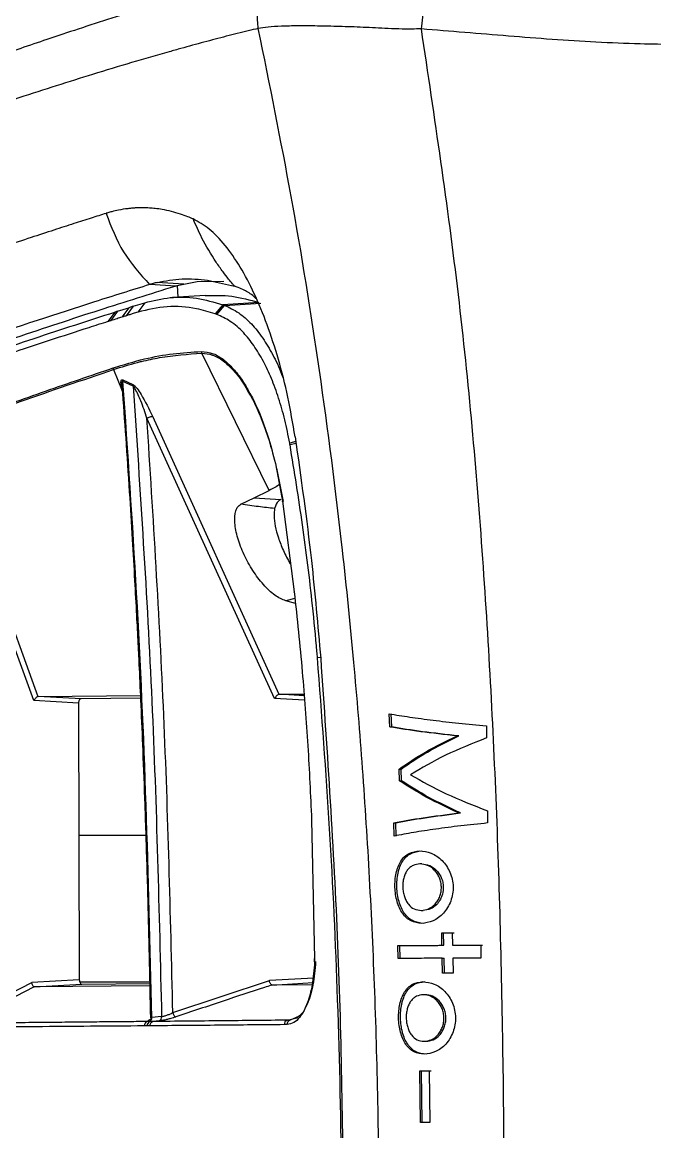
# Model space of a CAD drawing. Extents: x 939 to 1039, y 781 to 934.
# Drawn here: x 1022.748 to 1025.541, y 823.006 to 827.902 of the extents above; entities that cross this region are included whole.
import ezdxf

# ---------------------------------------------------------------- set-up
doc = ezdxf.new("R2010")
doc.units = 0
doc.header["$MEASUREMENT"] = 0
doc.layers.add('1', color=4, linetype='Continuous')

# ---------------------------------------------------------------- blocks, each defined once
blk = doc.blocks.new('Envoy')
at = {"layer": '1', "color": 3, "linetype": 'Continuous', "lineweight": 25}
for p, q in [((84.773, 27.5632), (84.6581, 27.5704)), ((84.8081, 27.5719), (84.6904, 27.5792)), ((84.7785, 27.5658), (84.8674, 27.5841)), ((84.8674, 27.5841), (84.984, 27.5852)), ((84.9132, 27.59), (85.0325, 27.5625)), ((84.9023, 27.522), (84.7577, 27.5129)), ((84.7705, 27.5634), (84.7785, 27.5658)), ((84.7785, 27.5658), (84.7821, 27.5144)), ((84.5846, 27.474), (84.554, 27.4322)), ((84.5846, 27.474), (84.5648, 27.4678)), ((84.5846, 27.474), (84.6353, 27.4899)), ((84.6353, 27.4899), (84.6047, 27.448)), ((84.9806, 27.481), (84.9462, 27.4411)), ((84.9536, 27.4384), (84.9882, 27.4782)), ((85.1394, 27.4908), (84.9806, 27.481)), ((84.9882, 27.4782), (84.9806, 27.481)), ((84.9882, 27.4782), (85.1474, 27.488)), ((84.5036, 27.4484), (84.473, 27.4065)), ((84.5146, 27.4519), (84.4841, 27.4101)), ((84.5146, 27.4519), (84.5036, 27.4484)), ((84.5146, 27.4519), (84.5648, 27.4678)), ((84.5648, 27.4678), (84.5342, 27.4259)), ((84.9536, 27.4384), (84.9462, 27.4411)), ((85.185, 26.6616), (84.8874, 27.2668)), ((84.4977, 27.195), (84.5365, 27.1009)), ((84.5386, 27.149), (84.5836, 27.1287)), ((84.5843, 27.1217), (84.5393, 27.142)), ((84.5843, 27.1217), (84.5836, 27.1287)), ((85.2086, 25.7429), (84.6454, 26.9799)), ((84.6698, 26.9886), (85.2271, 25.7619)), ((85.3021, 26.8769), (85.2755, 26.8705)), ((85.3032, 26.8686), (85.2769, 26.8625)), ((85.216, 26.764), (85.2437, 26.6144)), ((85.2175, 26.7595), (85.2466, 26.6124)), ((84.1453, 25.7338), (83.8081, 26.6619)), ((83.8317, 26.669), (84.1639, 25.7525)), ((85.1191, 26.6289), (85.185, 26.6616)), ((85.0603, 26.6008), (85.1191, 26.6289)), ((85.1191, 26.6289), (85.2365, 26.6216)), ((85.2437, 26.6144), (85.2955, 26.2138)), ((85.2985, 26.184), (85.2581, 26.1742)), ((85.3007, 26.1625), (85.2581, 26.1742)), ((85.4119, 25.9241), (85.3981, 25.9228)), ((84.1656, 25.7528), (84.6162, 25.7567)), ((85.2271, 25.7619), (85.2282, 25.762)), ((85.2282, 25.762), (85.3382, 25.7629)), ((85.3387, 25.7557), (85.2282, 25.762)), ((84.3433, 25.7228), (84.1453, 25.7338)), ((84.1639, 25.7525), (84.1656, 25.7528)), ((84.3542, 25.7425), (84.1656, 25.7528)), ((84.3433, 25.7228), (84.3465, 24.5021)), ((84.6167, 25.7447), (84.3542, 25.7425)), ((85.3403, 25.7353), (85.2086, 25.7429)), ((85.7177, 25.6176), (85.7151, 25.6759)), ((85.726, 25.6176), (85.7234, 25.6759)), ((85.7177, 25.6176), (85.726, 25.6176)), ((86.1438, 25.623), (86.1443, 25.5693)), ((86.0144, 25.578), (86.0227, 25.578)), ((85.7606, 25.3801), (85.7586, 25.4318)), ((85.7586, 25.4318), (85.767, 25.4318)), ((85.769, 25.3801), (85.767, 25.4318)), ((85.7606, 25.3801), (85.769, 25.3801)), ((86.0216, 25.2381), (86.0299, 25.2381)), ((86.148, 25.2477), (86.1486, 25.194)), ((85.372, 25.208), (85.3854, 24.595)), ((85.7372, 25.1362), (85.7351, 25.1945)), ((85.7351, 25.1945), (85.7434, 25.1945)), ((85.7456, 25.1362), (85.7434, 25.1945)), ((84.3448, 25.1398), (84.6399, 25.1398)), ((85.8593, 25.0135), (85.8509, 25.0135)), ((85.8557, 24.8078), (85.864, 24.8078)), ((85.8561, 24.8078), (85.8645, 24.8078)), ((85.9465, 24.7092), (85.9932, 24.7094)), ((85.9476, 24.6542), (85.9465, 24.7092)), ((85.9465, 24.7092), (85.9548, 24.7092)), ((85.9548, 24.7092), (86.0016, 24.7094)), ((85.956, 24.6542), (85.9548, 24.7092)), ((85.9932, 24.7094), (85.9942, 24.6544)), ((85.7545, 24.596), (85.7529, 24.653)), ((85.7529, 24.653), (85.7613, 24.653)), ((85.7628, 24.596), (85.7613, 24.653)), ((85.9476, 24.6542), (85.956, 24.6542)), ((85.9942, 24.6544), (86.1186, 24.655)), ((85.9942, 24.6544), (86.0026, 24.6544)), ((86.0026, 24.6544), (86.127, 24.655)), ((86.1186, 24.655), (86.1194, 24.598)), ((85.384, 24.5957), (85.3841, 24.5819)), ((85.3854, 24.595), (85.3855, 24.5812)), ((85.95, 24.5311), (85.9488, 24.5972)), ((85.9488, 24.5972), (85.9571, 24.5972)), ((85.9584, 24.5311), (85.9571, 24.5972)), ((86.1194, 24.598), (85.9953, 24.5974)), ((85.9953, 24.5974), (85.9965, 24.5313)), ((83.8791, 24.3582), (84.1365, 24.4902)), ((84.3465, 24.5021), (84.1365, 24.4902)), ((84.348, 24.4928), (84.6571, 24.4928)), ((84.3574, 24.4826), (84.6572, 24.4852)), ((84.7594, 24.357), (85.1856, 24.4985)), ((85.3816, 24.5098), (85.1856, 24.4985)), ((85.197, 24.479), (85.3793, 24.4896)), ((85.9965, 24.5313), (85.95, 24.5311)), ((84.1481, 24.4708), (83.894, 24.3405)), ((84.1481, 24.4708), (84.3574, 24.4826)), ((84.6575, 24.4748), (84.1481, 24.4708)), ((85.3782, 24.4803), (85.197, 24.479)), ((85.8735, 24.4362), (85.8652, 24.4362)), ((84.6604, 24.3378), (84.661, 24.3365)), ((84.6613, 24.336), (84.6629, 24.3327)), ((84.7099, 24.3394), (84.6664, 24.3357)), ((85.2652, 24.3238), (85.3121, 24.3361)), ((84.6463, 24.299), (84.6337, 24.2986)), ((84.657, 24.3173), (84.6461, 24.3177)), ((84.659, 24.2988), (84.6463, 24.299)), ((84.6715, 24.318), (84.657, 24.3173)), ((84.6987, 24.3203), (84.6715, 24.318)), ((85.264, 24.3043), (85.251, 24.3041)), ((85.2781, 24.3239), (85.2652, 24.3238)), ((85.3033, 24.3357), (85.2781, 24.3239)), ((85.8682, 24.2305), (85.8686, 24.2305)), ((85.8686, 24.2305), (85.877, 24.2305)), ((85.8494, 24.0998), (85.8918, 24.1001)), ((85.8525, 23.8725), (85.8494, 24.0998)), ((85.8494, 24.0998), (85.8578, 24.0998)), ((85.8578, 24.0998), (85.9002, 24.1001)), ((85.8608, 23.8725), (85.8578, 24.0998)), ((85.8918, 24.1001), (85.8948, 23.8728)), ((85.8948, 23.8728), (85.8525, 23.8725))]:
    blk.add_line(p, q, dxfattribs=at)
at = {"layer": '1', "color": 3, "linetype": 'Continuous', "lineweight": 25, "flags": 128}
for points in [[(85.2437, 26.6144), (85.243, 26.6139), (85.2426, 26.6136), (85.2425, 26.6132), (85.2427, 26.613), (85.2432, 26.6127), (85.2437, 26.6126)], [(85.372, 25.208), (85.3711, 25.2081), (85.3706, 25.2081), (85.3706, 25.2082), (85.371, 25.2083), (85.3718, 25.2084), (85.3718, 25.2084)]]:
    blk.add_lwpolyline(points, dxfattribs=at)
at = {"layer": '1', "color": 3, "linetype": 'Continuous', "lineweight": 25}
for centre, radius, start, end in [((84.9058, 27.2767), 0.0209, 185.4759, 208.1421), ((84.5171, 27.2048), 0.0217, 187.7929, 206.9895), ((84.5193, 27.1435), 0.0201, 355.7427, 15.8066), ((84.6909, 24.3377), 0.0191, 294.1932, 5.3865), ((84.6533, 24.2995), 0.0196, 111.5203, 182.6453), ((84.6663, 24.2996), 0.02, 117.6361, 181.811), ((84.6469, 24.3341), 0.0196, 301.1526, 4.7672), ((85.2704, 24.3051), 0.0194, 105.6723, 182.8752), ((85.2833, 24.3053), 0.0194, 105.6623, 182.9006)]:
    blk.add_arc(centre, radius, start, end, dxfattribs=at)
for points, knots in [([(85.8568, 28.6981), (85.8607, 28.7323), (85.8689, 28.8035), (85.8748, 28.9031), (85.8747, 28.9893), (85.8671, 29.0475), (85.8561, 29.0508), (85.8509, 29.0524)], [0, 0, 0, 0, 0.176372, 0.366861, 0.563715, 0.790737, 1, 1, 1, 1]), ([(85.1369, 28.6996), (85.1342, 28.7239), (85.1288, 28.7747), (85.149, 28.8513), (85.1937, 28.9222), (85.2624, 28.9758), (85.3192, 28.9865), (85.3463, 28.9916)], [0, 0, 0, 0, 0.175558, 0.36633, 0.564022, 0.791588, 1, 1, 1, 1]), ([(85.2867, 28.9786), (85.2694, 28.9741), (85.2344, 28.9652), (85.1823, 28.9512), (85.1293, 28.9368), (85.0766, 28.9222), (85.0241, 28.9075), (84.9721, 28.8926), (84.8918, 28.8694), (84.7839, 28.8373), (84.6405, 28.7933), (84.4945, 28.7471), (84.347, 28.6991), (84.2126, 28.6544), (84.0918, 28.6133), (83.9847, 28.5764), (83.8868, 28.5422), (83.7979, 28.5107), (83.7126, 28.4802), (83.6139, 28.4446), (83.4915, 28.3999), (83.3402, 28.3437), (83.1664, 28.2782), (82.9688, 28.2024), (82.7462, 28.1154), (82.5024, 28.0183), (82.2374, 27.9108), (81.9511, 27.7924), (81.6371, 27.6599), (81.3168, 27.5226), (81.0963, 27.4257), (80.9937, 27.3807)], [0, 0, 0, 0, 0.016661, 0.033749, 0.050645, 0.067231, 0.083488, 0.099427, 0.115049, 0.156379, 0.195319, 0.238562, 0.278422, 0.314901, 0.344615, 0.371631, 0.39595, 0.417573, 0.436869, 0.457793, 0.488326, 0.523229, 0.562503, 0.606147, 0.654158, 0.706537, 0.759922, 0.817188, 0.878335, 0.943369, 1, 1, 1, 1]), ([(80.7192, 27.503), (81.0348, 27.65), (81.6668, 27.9445), (82.6236, 28.3236), (83.5856, 28.6607), (84.2307, 28.8428), (84.553, 28.9338)], [0, 0, 0, 0, 0.249574, 0.499809, 0.750089, 1, 1, 1, 1]), ([(85.1369, 28.6996), (85.1219, 28.6964), (85.0912, 28.69), (85.0442, 28.6778), (84.9958, 28.6656), (84.9466, 28.6527), (84.8968, 28.6395), (84.8464, 28.6259), (84.7954, 28.6118), (84.6529, 28.5719), (84.4212, 28.5032), (84.0838, 28.396), (83.7231, 28.2747), (83.3234, 28.133), (82.8817, 27.9678), (82.4178, 27.7866), (82.0893, 27.6513), (81.9251, 27.5837)], [0, 0, 0, 0, 0.01857, 0.03808, 0.057718, 0.077378, 0.097021, 0.116659, 0.136293, 0.155925, 0.279289, 0.389406, 0.499519, 0.624641, 0.749759, 0.87488, 1, 1, 1, 1]), ([(85.8568, 28.6981), (85.8285, 28.6976), (85.779, 28.6966), (85.7114, 28.6995), (85.6539, 28.7024), (85.581, 28.706), (85.4935, 28.7089), (85.3969, 28.7112), (85.3108, 28.7117), (85.2376, 28.7102), (85.1774, 28.7065), (85.1503, 28.7019), (85.1369, 28.6996)], [0, 0, 0, 0, 0.088881, 0.1554559, 0.2163695, 0.2763543, 0.3988651, 0.5205618, 0.6416428, 0.7622797, 0.8819072, 1, 1, 1, 1]), ([(85.1613, 18.0787), (85.1928, 18.2345), (85.2565, 18.5494), (85.3404, 19.0295), (85.4165, 19.5212), (85.4832, 20.0244), (85.5388, 20.5242), (85.5916, 21.1067), (85.6364, 21.7828), (85.6664, 22.5767), (85.6738, 23.2976), (85.6671, 23.9262), (85.6526, 24.4436), (85.6298, 24.9448), (85.599, 25.4294), (85.5594, 25.9119), (85.5001, 26.4981), (85.4116, 27.1845), (85.2886, 27.9528), (85.1869, 28.4531), (85.1369, 28.6996)], [0, 0, 0, 0, 0.044709, 0.090349, 0.13691, 0.184379, 0.232745, 0.277955, 0.348418, 0.422679, 0.500679, 0.550525, 0.598903, 0.645795, 0.691185, 0.735062, 0.781563, 0.856423, 0.929252, 1, 1, 1, 1]), ([(85.878, 18.0814), (85.935, 18.4797), (86.0484, 19.2724), (86.1416, 20.4675), (86.2024, 21.6571), (86.2264, 22.8455), (86.2229, 24.0251), (86.1968, 25.1972), (86.1345, 26.3625), (86.0313, 27.5323), (85.9152, 28.3081), (85.8568, 28.6981)], [0, 0, 0, 0, 0.113392, 0.225638, 0.337341, 0.448782, 0.560232, 0.669481, 0.778832, 0.888788, 1, 1, 1, 1]), ([(86.9763, 28.6292), (86.9249, 28.6297), (86.8092, 28.631), (86.6278, 28.6392), (86.4342, 28.651), (86.241, 28.6664), (86.0488, 28.6821), (85.9206, 28.6928), (85.8568, 28.6981)], [0, 0, 0, 0, 0.1384695, 0.3119253, 0.4848239, 0.6558818, 0.8288912, 1, 1, 1, 1]), ([(84.4649, 27.884), (84.4431, 27.8772), (84.3963, 27.8624), (84.3195, 27.8379), (84.231, 27.8093), (84.1302, 27.7763), (84.0163, 27.7384), (83.8896, 27.6956), (83.7412, 27.6446), (83.5814, 27.5887), (83.4211, 27.5315), (83.2822, 27.4812), (83.1736, 27.4414), (83.0848, 27.4086), (83.0079, 27.3799), (82.9265, 27.3493), (82.8443, 27.3183), (82.7613, 27.2867), (82.6775, 27.2545), (82.5929, 27.2218), (82.3566, 27.13), (82.1399, 27.0429), (81.953, 26.9676)], [0, 0, 0, 0, 0.030935, 0.0667, 0.107321, 0.152829, 0.203264, 0.258672, 0.317865, 0.392599, 0.457689, 0.513028, 0.558516, 0.58532, 0.61629, 0.647307, 0.678368, 0.709472, 0.740618, 0.771803, 0.803025, 1, 1, 1, 1]), ([(84.8493, 27.8595), (84.8414, 27.8629), (84.8229, 27.8708), (84.7909, 27.8822), (84.7534, 27.8931), (84.7158, 27.901), (84.6837, 27.9055), (84.6599, 27.9076), (84.6415, 27.9085), (84.6259, 27.9088), (84.61, 27.9086), (84.5938, 27.9079), (84.5774, 27.9067), (84.5528, 27.9041), (84.5239, 27.8994), (84.4945, 27.8926), (84.4769, 27.8877), (84.4685, 27.8851), (84.466, 27.8844), (84.4652, 27.8841), (84.4649, 27.884)], [0, 0, 0, 0, 0.061607, 0.14491, 0.249938, 0.353981, 0.437293, 0.499853, 0.539664, 0.580223, 0.621526, 0.663572, 0.70636, 0.749886, 0.855204, 0.931964, 0.980217, 0.993666, 0.997722, 1, 1, 1, 1]), ([(84.4649, 27.884), (84.4875, 27.8253), (84.5327, 27.708), (84.6156, 27.616), (84.6571, 27.57)], [0, 0, 0, 0, 0.499997, 1, 1, 1, 1]), ([(85.2992, 26.8987), (85.2892, 26.9575), (85.2692, 27.075), (85.2269, 27.2414), (85.1771, 27.3952), (85.1201, 27.5328), (85.0574, 27.6511), (84.9904, 27.747), (84.9205, 27.8202), (84.8731, 27.8464), (84.8493, 27.8595)], [0, 0, 0, 0, 0.124279, 0.248247, 0.372116, 0.496166, 0.620695, 0.746003, 0.872376, 1, 1, 1, 1]), ([(85.0325, 27.5625), (85.0294, 27.5661), (85.0203, 27.5766), (85.0029, 27.5976), (84.9784, 27.6291), (84.937, 27.6878), (84.891, 27.7648), (84.8618, 27.8312), (84.8493, 27.8595)], [0, 0, 0, 0, 0.041919, 0.120363, 0.235265, 0.386633, 0.738337, 1, 1, 1, 1]), ([(84.6571, 27.57), (84.5767, 27.5449), (84.3353, 27.4696), (83.9015, 27.3261), (83.3434, 27.1306), (82.7486, 26.9106), (82.1232, 26.6678), (81.4693, 26.4026), (80.7871, 26.1155), (80.077, 25.808), (79.5788, 25.5851), (79.3299, 25.4737)], [0, 0, 0, 0, 0.059176, 0.177657, 0.296142, 0.414606, 0.533071, 0.649759, 0.766539, 0.883316, 1, 1, 1, 1]), ([(84.6581, 27.5704), (84.6579, 27.5703), (84.6576, 27.5702), (84.6572, 27.5701), (84.6571, 27.57)], [0, 0, 0, 0, 0.55981, 1, 1, 1, 1]), ([(84.6904, 27.5792), (84.6843, 27.5777), (84.6735, 27.575), (84.6628, 27.5717), (84.6581, 27.5703)], [0, 0, 0, 0, 0.560008, 1, 1, 1, 1]), ([(84.6903, 27.5793), (84.7269, 27.5862), (84.8, 27.6), (84.8755, 27.5934), (84.9132, 27.59)], [0, 0, 0, 0, 0.499608, 1, 1, 1, 1]), ([(79.4369, 25.467), (79.6326, 25.5548), (80.0268, 25.7315), (80.599, 25.9817), (81.1613, 26.2221), (81.7099, 26.4503), (82.2462, 26.6666), (82.755, 26.8645), (83.2307, 27.0425), (83.6653, 27.1988), (84.0656, 27.3367), (84.4347, 27.4587), (84.6598, 27.5289), (84.7705, 27.5634)], [0, 0, 0, 0, 0.091503, 0.184255, 0.278388, 0.373689, 0.469634, 0.56825, 0.660208, 0.749357, 0.835644, 0.919152, 1, 1, 1, 1]), ([(84.9026, 27.5216), (84.9417, 27.5224), (85.0215, 27.524), (85.0996, 27.502), (85.1394, 27.4908)], [0, 0, 0, 0, 0.490475, 1, 1, 1, 1]), ([(85.0486, 27.5566), (85.0456, 27.5577), (85.0403, 27.5598), (85.0349, 27.5617), (85.0325, 27.5625)], [0, 0, 0, 0, 0.560006, 1, 1, 1, 1]), ([(85.1288, 27.5064), (85.125, 27.5101), (85.1073, 27.5273), (85.0804, 27.5423), (85.0572, 27.5527), (85.0486, 27.5566)], [0, 0, 0, 0, 0.1480452, 0.687446, 1, 1, 1, 1]), ([(84.9462, 27.4411), (84.9186, 27.4493), (84.8482, 27.4701), (84.734, 27.4788), (84.6479, 27.4583), (84.6047, 27.4481)], [0, 0, 0, 0, 0.242716, 0.61956, 1, 1, 1, 1]), ([(84.6353, 27.4899), (84.6729, 27.499), (84.7488, 27.5174), (84.8643, 27.5142), (84.9416, 27.4921), (84.9806, 27.481)], [0, 0, 0, 0, 0.327501, 0.660576, 1, 1, 1, 1]), ([(84.9882, 27.4782), (85.0089, 27.4686), (85.0485, 27.4503), (85.1049, 27.4005), (85.1557, 27.3383), (85.2003, 27.2625), (85.2304, 27.2017), (85.244, 27.1633), (85.2461, 27.1574)], [0, 0, 0, 0, 0.226515, 0.433565, 0.623515, 0.800326, 0.969349, 1, 1, 1, 1]), ([(83.7641, 27.2016), (83.8937, 27.2463), (84.151, 27.3349), (84.3866, 27.4107), (84.5036, 27.4484)], [0, 0, 0, 0, 0.503526, 1, 1, 1, 1]), ([(84.5342, 27.4259), (84.5274, 27.4238), (84.5107, 27.4185), (84.4939, 27.4132), (84.4841, 27.4101)], [0, 0, 0, 0, 0.41361, 1, 1, 1, 1]), ([(84.554, 27.4322), (84.5515, 27.4314), (84.5449, 27.4293), (84.5384, 27.4272), (84.5342, 27.4259)], [0, 0, 0, 0, 0.375698, 1, 1, 1, 1]), ([(84.6047, 27.448), (84.5979, 27.4459), (84.5861, 27.4422), (84.5692, 27.4369), (84.559, 27.4337), (84.554, 27.4322)], [0, 0, 0, 0, 0.40325, 0.701621, 1, 1, 1, 1]), ([(85.2755, 26.8705), (85.2687, 26.9051), (85.2551, 26.9744), (85.2273, 27.0702), (85.1953, 27.1569), (85.1584, 27.2354), (85.1171, 27.3033), (85.0681, 27.3638), (85.0133, 27.4117), (84.9735, 27.4295), (84.9536, 27.4384)], [0, 0, 0, 0, 0.110457, 0.220941, 0.331123, 0.441367, 0.563217, 0.68516, 0.842495, 1, 1, 1, 1]), ([(84.473, 27.4066), (84.4448, 27.3975), (84.3034, 27.3524), (84.0614, 27.2728), (83.8354, 27.1949), (83.7344, 27.1601)], [0, 0, 0, 0, 0.121422, 0.607164, 1, 1, 1, 1]), ([(84.4841, 27.4101), (84.4823, 27.4095), (84.4786, 27.4083), (84.4749, 27.4071), (84.473, 27.4065)], [0, 0, 0, 0, 0.5, 1, 1, 1, 1]), ([(84.4956, 27.2019), (84.542, 27.2161), (84.6311, 27.2435), (84.7608, 27.2671), (84.8436, 27.2721), (84.885, 27.2747)], [0, 0, 0, 0, 0.3522293, 0.6754632, 1, 1, 1, 1]), ([(84.885, 27.2747), (84.9027, 27.2729), (84.9366, 27.2696), (84.9861, 27.2391), (85.031, 27.1953), (85.0677, 27.1476), (85.0883, 27.1099), (85.0963, 27.0954)], [0, 0, 0, 0, 0.246215, 0.472675, 0.680011, 0.876047, 1, 1, 1, 1]), ([(84.4977, 27.195), (84.5332, 27.2062), (84.5747, 27.2192), (84.6423, 27.236), (84.7376, 27.2567), (84.8255, 27.2626), (84.8874, 27.2668)], [0, 0, 0, 0, 0.268564, 0.314256, 0.516889, 1, 1, 1, 1]), ([(84.8874, 27.2668), (84.9029, 27.2655), (84.9339, 27.2628), (84.9812, 27.2362), (85.0278, 27.1929), (85.067, 27.1432), (85.0891, 27.1024), (85.0972, 27.0874)], [0, 0, 0, 0, 0.218394, 0.436753, 0.654987, 0.873061, 1, 1, 1, 1]), ([(82.6872, 26.5369), (82.7674, 26.5686), (82.9292, 26.6325), (83.1124, 26.7029), (83.2419, 26.7521), (83.3182, 26.781), (83.3969, 26.8104), (83.4852, 26.8434), (83.6539, 26.9057), (83.8976, 26.9942), (84.2036, 27.1024), (84.3974, 27.1685), (84.4956, 27.2019)], [0, 0, 0, 0, 0.120873, 0.244066, 0.284059, 0.324432, 0.365184, 0.409718, 0.466942, 0.640184, 0.817851, 1, 1, 1, 1]), ([(82.6889, 26.5309), (82.8536, 26.5957), (83.1829, 26.7253), (83.648, 26.8978), (84.091, 27.0567), (84.3622, 27.1489), (84.4977, 27.195)], [0, 0, 0, 0, 0.250004, 0.500005, 0.750004, 1, 1, 1, 1]), ([(84.5365, 27.1009), (84.5334, 27.1141), (84.5297, 27.1299), (84.5306, 27.1438), (84.532, 27.148), (84.5346, 27.1501), (84.5373, 27.1494), (84.5386, 27.149)], [0, 0, 0, 0, 0.584751, 0.704729, 0.807468, 0.905885, 1, 1, 1, 1]), ([(84.5393, 27.142), (84.5387, 27.1423), (84.5375, 27.143), (84.5361, 27.1423), (84.5351, 27.1406), (84.5339, 27.1356), (84.5343, 27.13), (84.5345, 27.1255)], [0, 0, 0, 0, 0.1120101, 0.2244717, 0.3436266, 0.4699213, 1, 1, 1, 1]), ([(84.6664, 24.3357), (84.6592, 24.6479), (84.6448, 25.2722), (84.6037, 26.2081), (84.5608, 26.8307), (84.5393, 27.142)], [0, 0, 0, 0, 0.333306, 0.666645, 1, 1, 1, 1]), ([(84.5836, 27.1287), (84.5848, 27.1281), (84.5873, 27.1267), (84.5934, 27.1211), (84.6046, 27.1077), (84.6337, 27.064), (84.6541, 27.0214), (84.6698, 26.9886)], [0, 0, 0, 0, 0.036246, 0.076485, 0.174703, 0.363423, 1, 1, 1, 1]), ([(84.5345, 27.1255), (84.5345, 27.1253), (84.5345, 27.1159), (84.537, 27.1045), (84.5394, 27.0934)], [0, 0, 0, 0, 0.014636, 1, 1, 1, 1]), ([(84.535, 27.1189), (84.5406, 27.0439), (84.552, 26.8895), (84.5669, 26.6648), (84.5799, 26.4546), (84.5904, 26.2729), (84.5986, 26.1199), (84.6052, 25.9907), (84.6116, 25.8588), (84.6188, 25.7013), (84.6272, 25.5006), (84.6362, 25.2606), (84.6453, 24.9813), (84.6538, 24.6694), (84.6581, 24.4506), (84.6603, 24.338)], [0, 0, 0, 0, 0.081008, 0.166989, 0.242666, 0.308038, 0.363106, 0.407871, 0.447386, 0.505478, 0.577654, 0.663911, 0.764248, 0.878665, 1, 1, 1, 1]), ([(84.6454, 26.9799), (84.6368, 27.0055), (84.6221, 27.0497), (84.6012, 27.0967), (84.5882, 27.1182), (84.585, 27.121), (84.5843, 27.1217)], [0, 0, 0, 0, 0.514342, 0.889571, 0.974539, 1, 1, 1, 1]), ([(84.5843, 27.1217), (84.6151, 26.6585), (84.6767, 25.7323), (84.6988, 24.8037), (84.7099, 24.3394)], [0, 0, 0, 0, 0.500026, 1, 1, 1, 1]), ([(85.0963, 27.0954), (85.1011, 27.0872), (85.1194, 27.0561), (85.149, 26.987), (85.1856, 26.8859), (85.2055, 26.8061), (85.216, 26.764)], [0, 0, 0, 0, 0.09777, 0.372416, 0.668942, 1, 1, 1, 1]), ([(85.0972, 27.0874), (85.1032, 27.0772), (85.1234, 27.0427), (85.1541, 26.9687), (85.183, 26.8892), (85.1967, 26.8367), (85.2008, 26.8209)], [0, 0, 0, 0, 0.146576, 0.497446, 0.84803, 1, 1, 1, 1]), ([(84.6454, 26.9799), (84.6465, 26.9805), (84.6488, 26.9817), (84.6534, 26.9839), (84.659, 26.9862), (84.6641, 26.9878), (84.6677, 26.9885), (84.6691, 26.9886), (84.6698, 26.9886)], [0, 0, 0, 0, 0.136708, 0.266913, 0.499962, 0.733034, 0.863296, 1, 1, 1, 1]), ([(84.7594, 24.357), (84.749, 24.7946), (84.7283, 25.6699), (84.673, 26.5432), (84.6454, 26.9799)], [0, 0, 0, 0, 0.49994, 1, 1, 1, 1]), ([(85.2992, 26.8987), (85.325, 26.7171), (85.371, 26.3928), (85.3996, 26.0652), (85.4122, 25.921)], [0, 0, 0, 0, 0.559966, 1, 1, 1, 1]), ([(85.2769, 26.8625), (85.2768, 26.8633), (85.2765, 26.8648), (85.2761, 26.8675), (85.2757, 26.8694), (85.2755, 26.8705)], [0, 0, 0, 0, 0.280581, 0.56133, 1, 1, 1, 1]), ([(85.3958, 25.9502), (85.3895, 26.018), (85.3721, 26.2052), (85.3342, 26.5105), (85.296, 26.7451), (85.2769, 26.8625)], [0, 0, 0, 0, 0.221058, 0.609774, 1, 1, 1, 1]), ([(85.216, 26.764), (85.2157, 26.7635), (85.215, 26.7626), (85.215, 26.7613), (85.2157, 26.7602), (85.2169, 26.7597), (85.2175, 26.7595)], [0, 0, 0, 0, 0.251066, 0.50514, 0.756546, 1, 1, 1, 1]), ([(85.2315, 26.6887), (85.2312, 26.6885), (85.2204, 26.6794), (85.2024, 26.6704), (85.185, 26.6616)], [0, 0, 0, 0, 0.0273979, 1, 1, 1, 1]), ([(85.2581, 26.1742), (85.2422, 26.181), (85.2104, 26.1948), (85.1583, 26.2443), (85.1111, 26.3071), (85.072, 26.3787), (85.0439, 26.4521), (85.0303, 26.5206), (85.034, 26.5654), (85.0456, 26.5909), (85.0554, 26.5975), (85.0603, 26.6008)], [0, 0, 0, 0, 0.117967, 0.236889, 0.357259, 0.481236, 0.60876, 0.738394, 0.869652, 0.935031, 1, 1, 1, 1]), ([(85.209, 26.5821), (85.185, 26.5845), (85.134, 26.5897), (85.0859, 26.597), (85.0603, 26.6008)], [0, 0, 0, 0, 0.470189, 1, 1, 1, 1]), ([(85.2365, 26.6216), (85.2328, 26.6195), (85.2195, 26.612), (85.2134, 26.5946), (85.209, 26.582)], [0, 0, 0, 0, 0.282014, 1, 1, 1, 1]), ([(85.209, 26.582), (85.2076, 26.5715), (85.2045, 26.5487), (85.2103, 26.5041), (85.2242, 26.4524), (85.2471, 26.396), (85.2665, 26.3558), (85.2793, 26.3358), (85.2799, 26.335)], [0, 0, 0, 0, 0.171601, 0.370222, 0.570325, 0.774147, 0.990493, 1, 1, 1, 1]), ([(85.2955, 26.2138), (85.295, 26.2137), (85.2939, 26.2133), (85.2941, 26.2129), (85.2952, 26.2128), (85.2956, 26.2128)], [0, 0, 0, 0, 0.387725, 0.791381, 1, 1, 1, 1]), ([(85.2955, 26.2138), (85.3079, 26.0961), (85.3317, 25.8703), (85.3569, 25.5346), (85.367, 25.3169), (85.372, 25.208)], [0, 0, 0, 0, 0.352415, 0.676105, 1, 1, 1, 1]), ([(85.3981, 25.9228), (85.3977, 25.9274), (85.397, 25.9365), (85.3962, 25.9456), (85.3958, 25.9502)], [0, 0, 0, 0, 0.500001, 1, 1, 1, 1]), ([(85.5069, 23.3885), (85.5065, 23.4569), (85.5044, 23.7985), (85.4906, 24.3921), (85.4557, 25.1688), (85.4173, 25.6714), (85.3981, 25.9228)], [0, 0, 0, 0, 0.080791, 0.403979, 0.701901, 1, 1, 1, 1]), ([(85.4122, 25.921), (85.4412, 25.4996), (85.4991, 24.6566), (85.5085, 23.8118), (85.5132, 23.3894)], [0, 0, 0, 0, 0.49999, 1, 1, 1, 1]), ([(85.2271, 25.7619), (85.2259, 25.7614), (85.2233, 25.7604), (85.2184, 25.7561), (85.2131, 25.7501), (85.2102, 25.7454), (85.2086, 25.7429)], [0, 0, 0, 0, 0.214527, 0.45977, 0.708454, 1, 1, 1, 1]), ([(84.1639, 25.7525), (84.1627, 25.752), (84.1602, 25.7508), (84.1554, 25.7465), (84.1501, 25.7406), (84.1469, 25.7362), (84.1453, 25.7338)], [0, 0, 0, 0, 0.213562, 0.458675, 0.711767, 1, 1, 1, 1]), ([(84.3542, 25.7425), (84.3527, 25.7422), (84.3499, 25.7416), (84.3463, 25.7369), (84.3438, 25.7305), (84.3435, 25.7254), (84.3433, 25.7228)], [0, 0, 0, 0, 0.253031, 0.504954, 0.751673, 1, 1, 1, 1]), ([(85.7151, 25.6759), (85.7442, 25.671), (85.8026, 25.6613), (85.9073, 25.6474), (86.021, 25.6343), (86.1028, 25.6268), (86.1438, 25.623)], [0, 0, 0, 0, 0.2490134, 0.4999202, 0.7494321, 1, 1, 1, 1]), ([(86.0144, 25.578), (85.9587, 25.5841), (85.8474, 25.5965), (85.7609, 25.6106), (85.7177, 25.6176)], [0, 0, 0, 0, 0.49975, 1, 1, 1, 1]), ([(86.0227, 25.578), (85.9671, 25.5841), (85.8557, 25.5965), (85.7693, 25.6106), (85.726, 25.6176)], [0, 0, 0, 0, 0.499754, 1, 1, 1, 1]), ([(85.7586, 25.4318), (85.7958, 25.4574), (85.8704, 25.5085), (85.9663, 25.5548), (86.0144, 25.578)], [0, 0, 0, 0, 0.498908, 1, 1, 1, 1]), ([(85.767, 25.4318), (85.8042, 25.4574), (85.8788, 25.5085), (85.9747, 25.5548), (86.0227, 25.578)], [0, 0, 0, 0, 0.498906, 1, 1, 1, 1]), ([(86.1443, 25.5693), (86.082, 25.5446), (85.957, 25.4952), (85.8585, 25.4362), (85.8091, 25.4066)], [0, 0, 0, 0, 0.498983, 1, 1, 1, 1]), ([(86.0216, 25.2381), (85.9733, 25.2607), (85.8769, 25.3058), (85.7993, 25.3554), (85.7606, 25.3801)], [0, 0, 0, 0, 0.500961, 1, 1, 1, 1]), ([(86.0299, 25.2381), (85.9817, 25.2607), (85.8853, 25.3058), (85.8077, 25.3554), (85.769, 25.3801)], [0, 0, 0, 0, 0.500964, 1, 1, 1, 1]), ([(85.8091, 25.4066), (85.8596, 25.3781), (85.9608, 25.3209), (86.0855, 25.2722), (86.148, 25.2477)], [0, 0, 0, 0, 0.498621, 1, 1, 1, 1]), ([(85.7351, 25.1945), (85.7762, 25.2022), (85.8586, 25.2176), (85.9672, 25.2312), (86.0216, 25.2381)], [0, 0, 0, 0, 0.499176, 1, 1, 1, 1]), ([(85.7434, 25.1945), (85.7846, 25.2022), (85.867, 25.2176), (85.9756, 25.2312), (86.0299, 25.2381)], [0, 0, 0, 0, 0.499176, 1, 1, 1, 1]), ([(86.1486, 25.194), (86.1087, 25.1898), (86.029, 25.1815), (85.9196, 25.1672), (85.8196, 25.1521), (85.7648, 25.1415), (85.7372, 25.1362)], [0, 0, 0, 0, 0.250829, 0.500685, 0.749471, 1, 1, 1, 1]), ([(85.8575, 24.7508), (85.8416, 24.7528), (85.8178, 24.7556), (85.7908, 24.7746), (85.7733, 24.794), (85.7594, 24.8187), (85.7458, 24.8565), (85.7378, 24.9099), (85.742, 24.9634), (85.7532, 25.0016), (85.7656, 25.0267), (85.7822, 25.0465), (85.8086, 25.0658), (85.8327, 25.069), (85.8488, 25.0711)], [0, 0, 0, 0, 0.1251511, 0.1873966, 0.2497231, 0.3122765, 0.3748813, 0.4996996, 0.6243087, 0.6867868, 0.7494154, 0.8119714, 0.8744552, 1, 1, 1, 1]), ([(85.8659, 24.7508), (85.85, 24.7528), (85.8261, 24.7556), (85.7991, 24.7746), (85.7817, 24.794), (85.7678, 24.8187), (85.7542, 24.8565), (85.7462, 24.9099), (85.7504, 24.9634), (85.7615, 25.0016), (85.774, 25.0267), (85.7906, 25.0465), (85.817, 25.0658), (85.8411, 25.069), (85.8572, 25.0711)], [0, 0, 0, 0, 0.125149, 0.187395, 0.249722, 0.312276, 0.374879, 0.499698, 0.624307, 0.686783, 0.749418, 0.81197, 0.874452, 1, 1, 1, 1]), ([(85.8488, 25.0711), (85.866, 25.0692), (85.9004, 25.0653), (85.9419, 25.0369), (85.9682, 25.0052), (85.9836, 24.977), (85.9938, 24.946), (85.9981, 24.9134), (85.9956, 24.8805), (85.9872, 24.849), (85.9733, 24.8201), (85.9487, 24.7871), (85.9085, 24.7574), (85.8746, 24.753), (85.8575, 24.7508)], [0, 0, 0, 0, 0.124959, 0.249242, 0.312045, 0.374668, 0.437086, 0.49941, 0.561769, 0.624247, 0.686967, 0.749971, 0.874714, 1, 1, 1, 1]), ([(85.8505, 25.0135), (85.8399, 25.0122), (85.8241, 25.0103), (85.806, 24.9982), (85.7943, 24.9858), (85.7851, 24.9699), (85.7787, 24.9514), (85.775, 24.9312), (85.7743, 24.9102), (85.7764, 24.8893), (85.7813, 24.8693), (85.7889, 24.851), (85.8022, 24.83), (85.8245, 24.8115), (85.8456, 24.8091), (85.8561, 24.8078)], [0, 0, 0, 0, 0.124936, 0.187075, 0.249503, 0.312224, 0.374783, 0.437295, 0.499739, 0.562162, 0.624652, 0.687241, 0.750123, 0.874682, 1, 1, 1, 1]), ([(85.8561, 24.8078), (85.867, 24.8092), (85.8888, 24.812), (85.9141, 24.8307), (85.9297, 24.8517), (85.9386, 24.8702), (85.9441, 24.8904), (85.9458, 24.9117), (85.9431, 24.9329), (85.9366, 24.953), (85.9268, 24.9712), (85.91, 24.9917), (85.8837, 25.0098), (85.8616, 25.0122), (85.8505, 25.0135)], [0, 0, 0, 0, 0.124876, 0.24912, 0.311987, 0.374591, 0.436945, 0.499216, 0.561518, 0.624031, 0.686863, 0.749856, 0.874605, 1, 1, 1, 1]), ([(85.8588, 25.0135), (85.8698, 25.0124), (85.8827, 25.011), (85.904, 25.0012), (85.9194, 24.9904), (85.9348, 24.9717), (85.9447, 24.9536), (85.9514, 24.9336), (85.9533, 24.9191), (85.9535, 24.9095), (85.9533, 24.8961), (85.9493, 24.8756), (85.9382, 24.8514), (85.9217, 24.8301), (85.896, 24.8118), (85.8754, 24.8092), (85.8645, 24.8078)], [0, 0, 0, 0, 0.124275, 0.145264, 0.248902, 0.311562, 0.374071, 0.436853, 0.499404, 0.50177, 0.52099, 0.617744, 0.683258, 0.764547, 0.874668, 1, 1, 1, 1]), ([(85.7529, 24.653), (85.7816, 24.6532), (85.839, 24.6536), (85.9114, 24.654), (85.9476, 24.6542)], [0, 0, 0, 0, 0.499932, 1, 1, 1, 1]), ([(85.7613, 24.653), (85.79, 24.6532), (85.8474, 24.6536), (85.9198, 24.654), (85.956, 24.6542)], [0, 0, 0, 0, 0.499925, 1, 1, 1, 1]), ([(85.3855, 24.5812), (85.3827, 24.5463), (85.3774, 24.4795), (85.3537, 24.3934), (85.3246, 24.3393), (85.2932, 24.3097), (85.2741, 24.3062), (85.264, 24.3043)], [0, 0, 0, 0, 0.230392, 0.441247, 0.685503, 0.832404, 1, 1, 1, 1]), ([(85.39, 24.5832), (85.387, 24.5477), (85.3811, 24.4765), (85.3548, 24.3934), (85.3274, 24.3442), (85.3085, 24.3375), (85.3033, 24.3357)], [0, 0, 0, 0, 0.295775, 0.591751, 0.887693, 1, 1, 1, 1]), ([(85.3854, 24.595), (85.3848, 24.5952), (85.3837, 24.5954), (85.3841, 24.5956), (85.3842, 24.5957)], [0, 0, 0, 0, 0.607371, 1, 1, 1, 1]), ([(85.3843, 24.5822), (85.3842, 24.5821), (85.3837, 24.5818), (85.3848, 24.5814), (85.3855, 24.5812)], [0, 0, 0, 0, 0.302834, 1, 1, 1, 1]), ([(85.9488, 24.5972), (85.9128, 24.597), (85.8405, 24.5966), (85.7832, 24.5962), (85.7545, 24.596)], [0, 0, 0, 0, 0.498282, 1, 1, 1, 1]), ([(84.1481, 24.4708), (84.1471, 24.4712), (84.145, 24.472), (84.1416, 24.4765), (84.1386, 24.4827), (84.1372, 24.4877), (84.1365, 24.4902)], [0, 0, 0, 0, 0.251714, 0.50057, 0.738815, 1, 1, 1, 1]), ([(84.3465, 24.5021), (84.3467, 24.4995), (84.347, 24.4943), (84.3496, 24.488), (84.3532, 24.4834), (84.356, 24.4829), (84.3574, 24.4826)], [0, 0, 0, 0, 0.248022, 0.497319, 0.746638, 1, 1, 1, 1]), ([(85.197, 24.479), (85.1963, 24.4791), (85.1951, 24.4793), (85.1927, 24.4811), (85.19, 24.4846), (85.1878, 24.4897), (85.1864, 24.4945), (85.1859, 24.4971), (85.1856, 24.4985)], [0, 0, 0, 0, 0.139846, 0.272449, 0.50781, 0.738398, 0.866311, 1, 1, 1, 1]), ([(85.8695, 24.1735), (85.8539, 24.1754), (85.8304, 24.1783), (85.8041, 24.1974), (85.7872, 24.2168), (85.7739, 24.2416), (85.761, 24.2793), (85.7538, 24.3326), (85.7584, 24.3861), (85.7697, 24.4242), (85.782, 24.4493), (85.7983, 24.4691), (85.8242, 24.4885), (85.8478, 24.4917), (85.8635, 24.4938)], [0, 0, 0, 0, 0.12516, 0.187416, 0.249723, 0.312248, 0.374847, 0.499699, 0.624299, 0.686774, 0.749443, 0.812038, 0.874516, 1, 1, 1, 1]), ([(85.8779, 24.1735), (85.8622, 24.1754), (85.8388, 24.1783), (85.8125, 24.1974), (85.7956, 24.2168), (85.7823, 24.2416), (85.7694, 24.2793), (85.7621, 24.3326), (85.7668, 24.3861), (85.778, 24.4242), (85.7903, 24.4493), (85.8066, 24.4691), (85.8325, 24.4885), (85.8561, 24.4917), (85.8719, 24.4938)], [0, 0, 0, 0, 0.1251632, 0.1874177, 0.2497262, 0.3122515, 0.3748479, 0.4996993, 0.6243023, 0.6867747, 0.749443, 0.8120362, 0.8745116, 1, 1, 1, 1]), ([(85.8635, 24.4938), (85.8804, 24.4918), (85.914, 24.4879), (85.9546, 24.4593), (85.98, 24.4274), (85.9948, 24.3991), (86.0045, 24.3681), (86.0084, 24.3355), (86.0058, 24.3028), (85.9973, 24.2715), (85.9836, 24.2427), (85.9593, 24.2098), (85.9197, 24.1801), (85.8863, 24.1757), (85.8695, 24.1735)], [0, 0, 0, 0, 0.125008, 0.249245, 0.311995, 0.374622, 0.437083, 0.499443, 0.561818, 0.624321, 0.687035, 0.750012, 0.874725, 1, 1, 1, 1]), ([(85.197, 24.479), (85.1956, 24.4786), (85.1847, 24.475), (85.1129, 24.4515), (84.9727, 24.4053), (84.8425, 24.3616), (84.773, 24.3382)], [0, 0, 0, 0, 0.0092998, 0.0770217, 0.5076164, 1, 1, 1, 1]), ([(85.8647, 24.4361), (85.8544, 24.4349), (85.8389, 24.4329), (85.8211, 24.4208), (85.8096, 24.4084), (85.8005, 24.3925), (85.7941, 24.374), (85.7903, 24.3539), (85.7894, 24.333), (85.7913, 24.3121), (85.7959, 24.2921), (85.803, 24.2737), (85.8158, 24.2528), (85.8376, 24.2342), (85.8582, 24.2317), (85.8686, 24.2305)], [0, 0, 0, 0, 0.124954, 0.187105, 0.249537, 0.312248, 0.374813, 0.43733, 0.499777, 0.562208, 0.624706, 0.687291, 0.750138, 0.874667, 1, 1, 1, 1]), ([(85.8686, 24.2305), (85.8793, 24.2319), (85.9008, 24.2346), (85.9257, 24.2534), (85.9411, 24.2743), (85.9499, 24.2928), (85.9554, 24.313), (85.9572, 24.3341), (85.9548, 24.3553), (85.9486, 24.3754), (85.9392, 24.3936), (85.923, 24.4142), (85.8973, 24.4324), (85.8756, 24.4349), (85.8647, 24.4361)], [0, 0, 0, 0, 0.124908, 0.249149, 0.311995, 0.374605, 0.436979, 0.499272, 0.561578, 0.624085, 0.686886, 0.749883, 0.874628, 1, 1, 1, 1]), ([(85.877, 24.2305), (85.8877, 24.2319), (85.9091, 24.2347), (85.9341, 24.2534), (85.9495, 24.2743), (85.9583, 24.2928), (85.9638, 24.313), (85.9656, 24.3341), (85.9632, 24.3553), (85.957, 24.3754), (85.9475, 24.3936), (85.9313, 24.4142), (85.9056, 24.4324), (85.8839, 24.4349), (85.8731, 24.4361)], [0, 0, 0, 0, 0.124905, 0.249147, 0.311991, 0.374602, 0.436983, 0.499269, 0.561583, 0.624081, 0.686883, 0.749883, 0.874628, 1, 1, 1, 1]), ([(84.6608, 24.338), (84.6607, 24.3372), (84.6604, 24.336), (84.6629, 24.3354), (84.6652, 24.3356), (84.6664, 24.3357)], [0, 0, 0, 0, 0.444863, 0.725308, 1, 1, 1, 1]), ([(84.7099, 24.3394), (84.7113, 24.3397), (84.7141, 24.3401), (84.7215, 24.3421), (84.7324, 24.3455), (84.7466, 24.3508), (84.7551, 24.355), (84.7594, 24.357)], [0, 0, 0, 0, 0.119739, 0.242598, 0.495127, 0.750297, 1, 1, 1, 1]), ([(84.773, 24.3382), (84.7694, 24.3371), (84.7622, 24.3347), (84.7517, 24.3316), (84.7453, 24.33), (84.7428, 24.3293)], [0, 0, 0, 0, 0.374487, 0.754141, 1, 1, 1, 1]), ([(84.7594, 24.357), (84.7598, 24.3557), (84.7606, 24.353), (84.7626, 24.3484), (84.7654, 24.3434), (84.7686, 24.3401), (84.7711, 24.3385), (84.7723, 24.3383), (84.773, 24.3382)], [0, 0, 0, 0, 0.13686, 0.267155, 0.49999, 0.732849, 0.863146, 1, 1, 1, 1]), ([(84.6337, 24.2986), (84.476, 24.2973), (84.1606, 24.2948), (83.6471, 24.2912), (83.1092, 24.2875), (82.5483, 24.283), (81.9658, 24.2786), (81.3581, 24.2731), (80.7264, 24.2668), (80.2809, 24.2624), (80.0582, 24.2602)], [0, 0, 0, 0, 0.124988, 0.249985, 0.374989, 0.499998, 0.625005, 0.750009, 0.875008, 1, 1, 1, 1]), ([(84.6461, 24.3177), (84.6203, 24.3175), (84.5663, 24.317), (84.4802, 24.3162), (84.3852, 24.3153), (84.281, 24.3144), (84.1674, 24.3133), (84.0379, 24.3122), (83.9047, 24.311), (83.7708, 24.3098), (83.6459, 24.3087), (83.5233, 24.3077), (83.4199, 24.3067), (83.3347, 24.306), (83.2633, 24.3053), (83.1873, 24.3047), (83.1066, 24.3039), (83.0212, 24.3031), (82.891, 24.3019), (82.7173, 24.3002), (82.4866, 24.2982), (82.238, 24.296), (81.97, 24.2938), (81.6987, 24.2916), (81.4852, 24.2899), (81.3312, 24.2886), (81.2348, 24.2878), (81.1348, 24.2869), (81.0312, 24.2861), (80.9239, 24.2852), (80.8355, 24.2845), (80.7673, 24.2839), (80.7095, 24.2834), (80.6323, 24.2828), (80.5272, 24.282), (80.3971, 24.2809), (80.2414, 24.2796), (80.1277, 24.2787), (80.0668, 24.2782)], [0, 0, 0, 0, 0.020725, 0.043459, 0.068203, 0.094957, 0.123719, 0.154491, 0.191833, 0.221797, 0.251605, 0.281257, 0.308509, 0.323986, 0.340419, 0.357809, 0.376156, 0.395459, 0.415718, 0.463883, 0.511317, 0.567457, 0.624789, 0.681766, 0.736941, 0.755717, 0.775071, 0.795005, 0.815518, 0.83661, 0.858281, 0.867297, 0.876345, 0.891857, 0.911979, 0.93671, 0.96605, 1, 1, 1, 1]), ([(84.6461, 24.3177), (84.6462, 24.3184), (84.6464, 24.3198), (84.6508, 24.3228), (84.6572, 24.3262), (84.6628, 24.3286), (84.6656, 24.3298)], [0, 0, 0, 0, 0.2676136, 0.5469435, 0.7745313, 1, 1, 1, 1]), ([(84.659, 24.2988), (84.6592, 24.3009), (84.6594, 24.3051), (84.6621, 24.3109), (84.6662, 24.3155), (84.6698, 24.3172), (84.6715, 24.318)], [0, 0, 0, 0, 0.2433702, 0.4999623, 0.7565602, 1, 1, 1, 1]), ([(85.251, 24.3041), (85.1556, 24.3032), (84.9647, 24.3013), (84.7609, 24.2997), (84.659, 24.2988)], [0, 0, 0, 0, 0.500017, 1, 1, 1, 1]), ([(85.2652, 24.3238), (85.1693, 24.3228), (84.9779, 24.3208), (84.7735, 24.3189), (84.6715, 24.318)], [0, 0, 0, 0, 0.501212, 1, 1, 1, 1]), ([(84.7428, 24.3293), (84.7381, 24.3281), (84.7263, 24.325), (84.7104, 24.3217), (84.7023, 24.3207), (84.6987, 24.3203)], [0, 0, 0, 0, 0.27466, 0.681367, 1, 1, 1, 1])]:
    blk.add_open_spline(points, degree=3, knots=knots, dxfattribs=at)

msp = doc.modelspace()

# ---------------------------------------------------------------- block references
at = {"layer": '1'}
msp.add_blockref('Envoy', (938.6538, 799.1744), dxfattribs=at)

doc.saveas('drawing.dxf')
